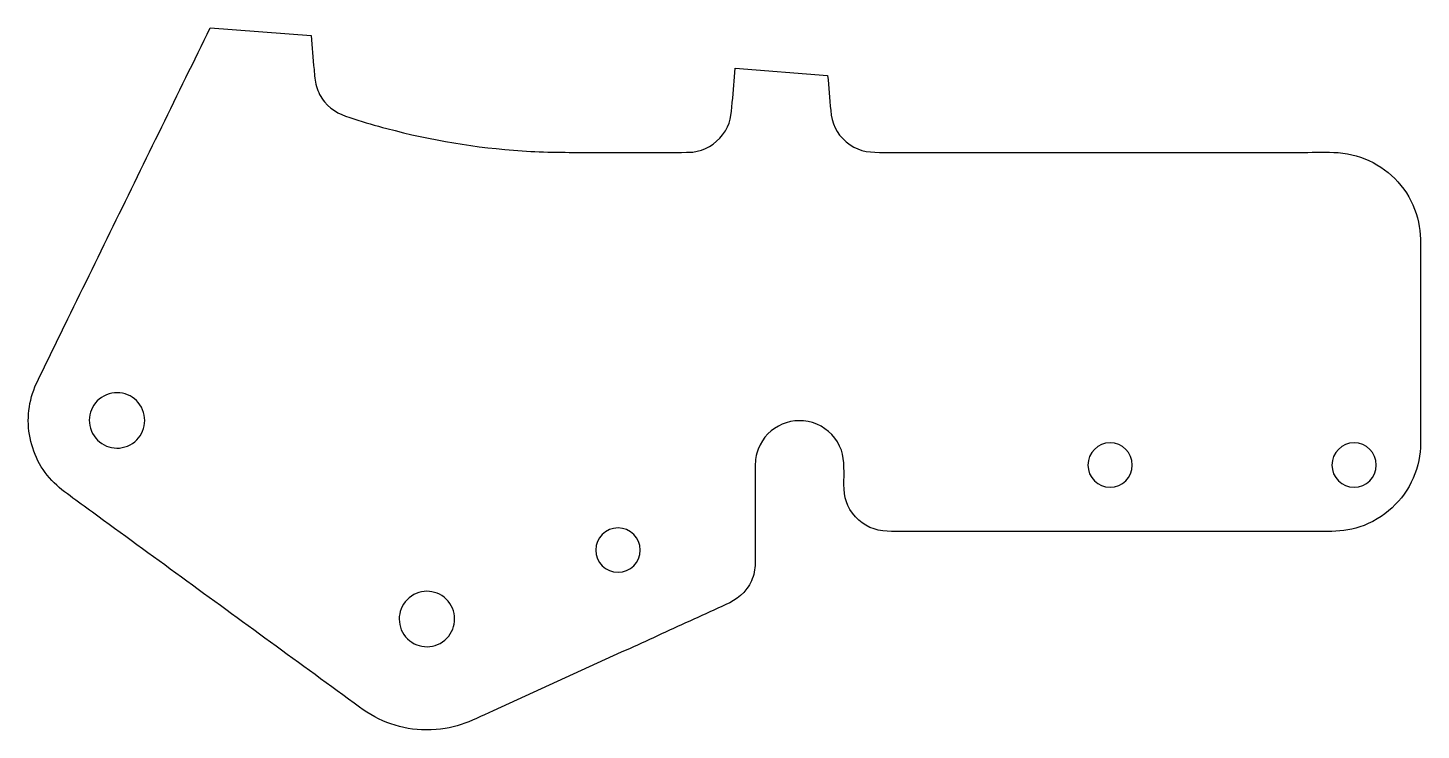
# Model space of a CAD drawing. Extents: x 0.01 to 7.86, y 0.01 to 3.96.
import ezdxf

# ---------------------------------------------------------------- set-up
doc = ezdxf.new("R2010")
doc.units = 0
doc.layers.add('Layer_1', color=7, linetype='CONTINUOUS')

msp = doc.modelspace()

# ---------------------------------------------------------------- linework, layer by layer
at = {"layer": 'Layer_1', "color": 7}
for points in [[(1.03363, 3.964697), (1.601936, 3.921021)], [(3.992887, 3.737092), (4.513449, 3.697216)], [(1.875643, 0.13701), (1.875644, 0.137114)]]:
    msp.add_lwpolyline(points, dxfattribs=at)
for points in [[(0.652771, 1.812732)], [(6.230299, 1.501317)], [(7.605354, 1.501317)], [(3.456862, 1.02226)], [(2.374776, 0.734173)]]:
    msp.add_lwpolyline(points, close=True, dxfattribs=at)
for points in [[(0.487298, 2.847887), (0.669318, 3.220067), (0.851339, 3.592517), (1.03363, 3.964697)], [(1.601936, 3.921021), (1.60763, 3.857002), (1.613057, 3.793254), (1.618754, 3.729236)], [(1.618754, 3.729236), (1.621469, 3.697498), (1.622823, 3.666031), (1.632046, 3.635106)], [(3.976068, 3.544765), (3.981763, 3.609055), (3.987461, 3.673074), (3.992887, 3.737092)], [(4.513449, 3.697216), (4.519144, 3.631299), (4.524843, 3.565651), (4.530538, 3.499734)], [(1.632046, 3.635106), (1.641541, 3.602283), (1.65646, 3.574342), (1.677891, 3.547758)], [(1.677891, 3.547758), (1.723192, 3.492149), (1.779887, 3.472074), (1.843364, 3.452)], [(3.921543, 3.361931), (3.969014, 3.424323), (3.969828, 3.472336), (3.976068, 3.544765)], [(4.530538, 3.499734), (4.537323, 3.425136), (4.560377, 3.371697), (4.618429, 3.322596)], [(1.843364, 3.452), (1.904399, 3.432199), (1.965976, 3.414295), (2.028368, 3.397748)], [(2.028368, 3.397748), (2.279833, 3.330744), (2.53184, 3.28924), (2.791443, 3.27188)], [(3.75417, 3.265088), (3.820632, 3.273494), (3.880853, 3.308492), (3.921543, 3.361931)], [(4.618429, 3.322596), (4.675937, 3.273769), (4.734531, 3.262919), (4.806145, 3.262919)], [(2.791443, 3.27188), (2.920566, 3.263199), (3.049418, 3.262923), (3.178541, 3.262923)], [(3.178541, 3.262923), (3.307665, 3.262923), (3.436788, 3.262923), (3.565912, 3.262923)], [(3.565912, 3.262923), (3.588427, 3.262923), (3.731656, 3.262136), (3.75417, 3.265088)], [(4.806145, 3.262919), (4.872335, 3.262919), (4.938253, 3.262919), (5.004442, 3.262919)], [(5.004442, 3.262919), (5.268927, 3.262919), (5.533413, 3.262919), (5.797899, 3.262919)], [(5.797899, 3.262919), (6.063741, 3.262919), (6.329854, 3.262919), (6.595696, 3.262919)], [(6.595696, 3.262919), (6.728618, 3.262919), (6.861538, 3.262919), (6.994731, 3.262919)], [(6.994731, 3.262919), (7.061191, 3.262919), (7.127652, 3.262919), (7.194112, 3.262919)], [(7.194112, 3.262919), (7.259759, 3.262919), (7.325406, 3.266443), (7.391052, 3.261541)], [(7.391052, 3.261541), (7.529399, 3.251502), (7.657166, 3.184771), (7.744513, 3.076807)], [(7.744513, 3.076807), (7.789272, 3.021199), (7.819112, 2.962876), (7.837829, 2.893974)], [(0.214403, 2.289348), (0.305278, 2.475439), (0.396423, 2.661799), (0.487298, 2.847887)], [(7.837829, 2.893974), (7.85519, 2.830226), (7.85519, 2.767291), (7.85519, 2.70273)], [(7.85519, 2.70273), (7.85519, 2.440685), (7.85519, 2.178098), (7.85519, 1.915783)], [(0.078227, 2.011571), (0.1238, 2.104073), (0.16883, 2.196574), (0.214403, 2.289348)], [(0.022075, 1.867799), (0.03401, 1.918797), (0.055441, 1.964913), (0.078227, 2.011571)], [(0.448778, 1.897096), (0.369025, 1.864273), (0.331048, 1.772856), (0.364143, 1.693104)], [(0.652771, 1.812732), (0.619677, 1.892212), (0.528259, 1.930191), (0.448778, 1.897096)], [(7.85519, 1.915783), (7.85519, 1.850137), (7.85519, 1.78449), (7.85519, 1.719114)], [(0.01041, 1.711821), (0.00607, 1.764988), (0.009855, 1.815716), (0.022075, 1.867799)], [(0.568136, 1.608468), (0.647889, 1.641563), (0.685866, 1.73298), (0.652771, 1.812732)], [(4.452682, 1.731517), (4.322202, 1.786584), (4.173005, 1.723112), (4.122007, 1.591002)], [(4.591028, 1.58422), (4.567699, 1.650681), (4.517515, 1.70412), (4.452682, 1.731517)], [(0.127598, 1.428889), (0.059781, 1.508641), (0.018819, 1.607382), (0.01041, 1.711821)], [(0.364143, 1.693104), (0.397237, 1.61335), (0.488655, 1.575372), (0.568136, 1.608468)], [(7.85519, 1.719114), (7.85519, 1.654824), (7.858176, 1.591348), (7.845152, 1.527328)], [(4.122007, 1.591002), (4.1098, 1.559535), (4.105188, 1.528338), (4.105188, 1.494972)], [(4.605406, 1.392163), (4.605406, 1.446417), (4.610288, 1.529695), (4.591028, 1.58422)], [(6.105245, 1.626372), (6.036344, 1.626372), (5.980191, 1.570218), (5.980191, 1.501317)], [(6.230299, 1.501317), (6.230299, 1.570218), (6.174419, 1.626372), (6.105245, 1.626372)], [(7.480299, 1.626372), (7.411398, 1.626372), (7.355245, 1.570218), (7.355245, 1.501317)], [(7.605354, 1.501317), (7.605354, 1.570218), (7.549473, 1.626372), (7.480299, 1.626372)], [(4.105188, 1.494972), (4.105188, 1.461608), (4.105188, 1.428511), (4.105188, 1.395417)], [(5.980191, 1.501317), (5.980191, 1.432143), (6.036344, 1.376263), (6.105245, 1.376263)], [(6.105245, 1.376263), (6.174419, 1.376263), (6.230299, 1.432143), (6.230299, 1.501317)], [(7.355245, 1.501317), (7.355245, 1.432143), (7.411398, 1.376263), (7.480299, 1.376263)], [(7.480299, 1.376263), (7.549473, 1.376263), (7.605354, 1.432143), (7.605354, 1.501317)], [(7.845152, 1.527328), (7.816669, 1.389254), (7.731491, 1.269624), (7.610235, 1.197738)], [(0.244243, 1.326891), (0.202196, 1.357545), (0.161778, 1.38874), (0.127598, 1.428889)], [(4.105188, 1.395417), (4.105188, 1.328958), (4.105188, 1.262498), (4.105188, 1.196037)], [(4.67051, 1.209328), (4.620597, 1.264395), (4.605406, 1.320277), (4.605406, 1.392163)], [(0.369568, 1.235474), (0.327793, 1.265856), (0.286018, 1.29651), (0.244243, 1.326891)], [(0.871141, 0.869535), (0.704041, 0.991606), (0.536668, 1.113405), (0.369568, 1.235474)], [(4.105188, 1.196037), (4.105188, 1.129576), (4.105188, 1.063116), (4.105188, 0.996655)], [(4.849004, 1.127949), (4.780916, 1.129523), (4.716626, 1.158874), (4.67051, 1.209328)], [(7.610235, 1.197738), (7.473516, 1.116901), (7.374774, 1.127752), (7.22829, 1.127752)], [(3.332079, 1.147043), (3.262906, 1.147043), (3.207025, 1.091161), (3.207025, 1.02226)], [(3.456862, 1.02226), (3.456862, 1.091161), (3.400981, 1.147043), (3.332079, 1.147043)], [(5.239087, 1.127752), (5.109149, 1.127752), (4.979213, 1.12476), (4.849004, 1.127949)], [(6.834953, 1.127752), (6.302997, 1.127752), (5.771042, 1.127752), (5.239087, 1.127752)], [(7.22829, 1.127752), (7.097268, 1.127752), (6.965974, 1.127752), (6.834953, 1.127752)], [(3.207025, 1.02226), (3.207025, 0.953086), (3.262906, 0.897204), (3.332079, 0.897204)], [(3.332079, 0.897204), (3.400981, 0.897204), (3.456862, 0.953086), (3.456862, 1.02226)], [(4.105188, 0.996655), (4.105188, 0.963832), (4.106822, 0.931279), (4.099765, 0.898185)], [(1.875644, 0.137114), (1.5409, 0.381254), (1.205885, 0.625395), (0.871141, 0.869535)], [(4.099765, 0.898185), (4.092168, 0.863462), (4.078877, 0.833624), (4.058261, 0.804868)], [(2.374776, 0.734173), (2.319438, 0.800362), (2.220696, 0.809043), (2.154778, 0.753425)], [(4.058261, 0.804868), (4.015129, 0.744919), (3.956264, 0.722132), (3.894415, 0.693921)], [(2.154778, 0.753425), (2.088589, 0.698086), (2.079909, 0.599346), (2.135247, 0.533427)], [(2.355516, 0.514175), (2.421705, 0.569513), (2.430115, 0.668254), (2.374776, 0.734173)], [(3.894415, 0.693921), (3.834194, 0.666523), (3.773701, 0.638854), (3.713208, 0.611456)], [(3.713208, 0.611456), (3.592223, 0.556116), (3.471238, 0.501049), (3.350524, 0.445982)], [(2.135247, 0.533427), (2.190857, 0.467238), (2.289598, 0.458828), (2.355516, 0.514175)], [(3.350524, 0.445982), (3.10991, 0.336389), (2.869296, 0.226799), (2.628953, 0.117206)], [(2.250263, 0.008699), (2.114902, 0.00988), (1.983336, 0.054815), (1.875643, 0.13701)], [(2.628953, 0.117206), (2.492234, 0.055086), (2.408955, 0.007614), (2.250263, 0.008699)]]:
    msp.add_open_spline(points, degree=3, dxfattribs=at)

doc.saveas('drawing.dxf')
